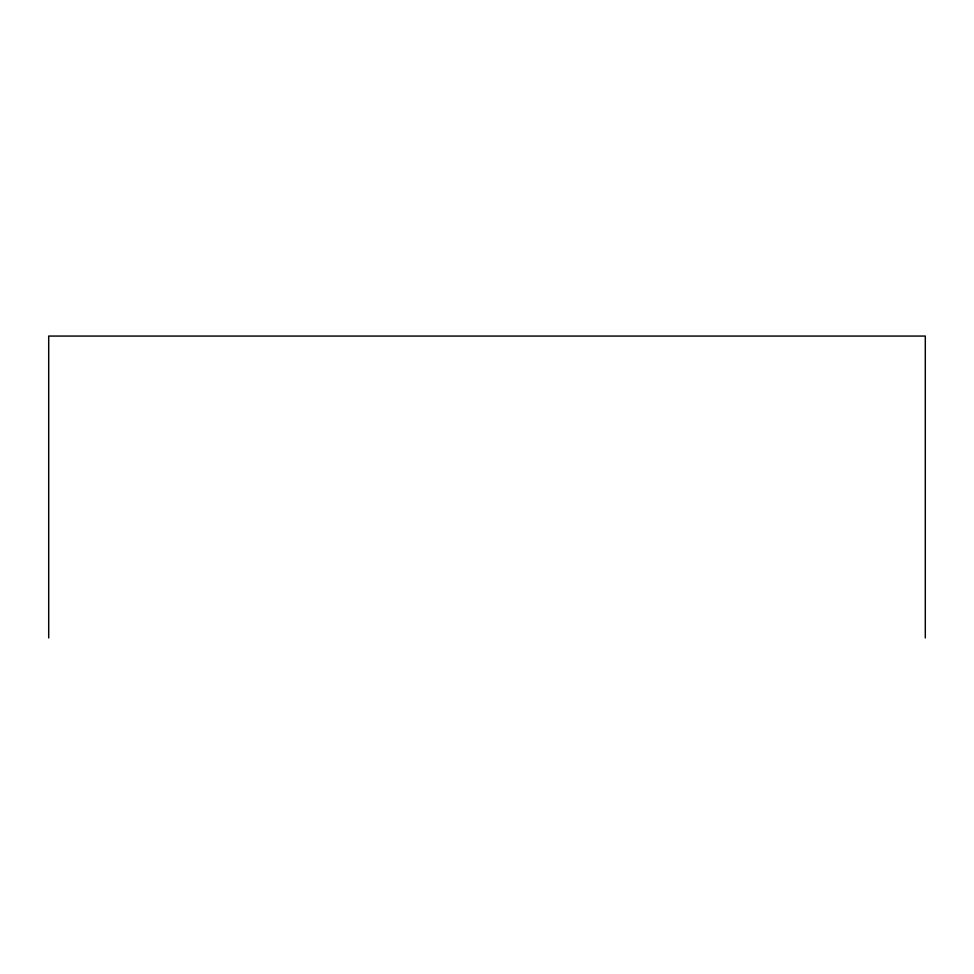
<?xml version="1.0" encoding="UTF-8"?>
<svg xmlns="http://www.w3.org/2000/svg" width="974" height="974" viewBox="0 0 974 974"><rect width="100%" height="100%" fill="white"/><g stroke="black" fill="none" stroke-linecap="round" stroke-linejoin="round"><path stroke-width="1.46" d="M925.3 637.933L925.3 336.067L48.7 336.067L48.7 637.933"/></g></svg>
